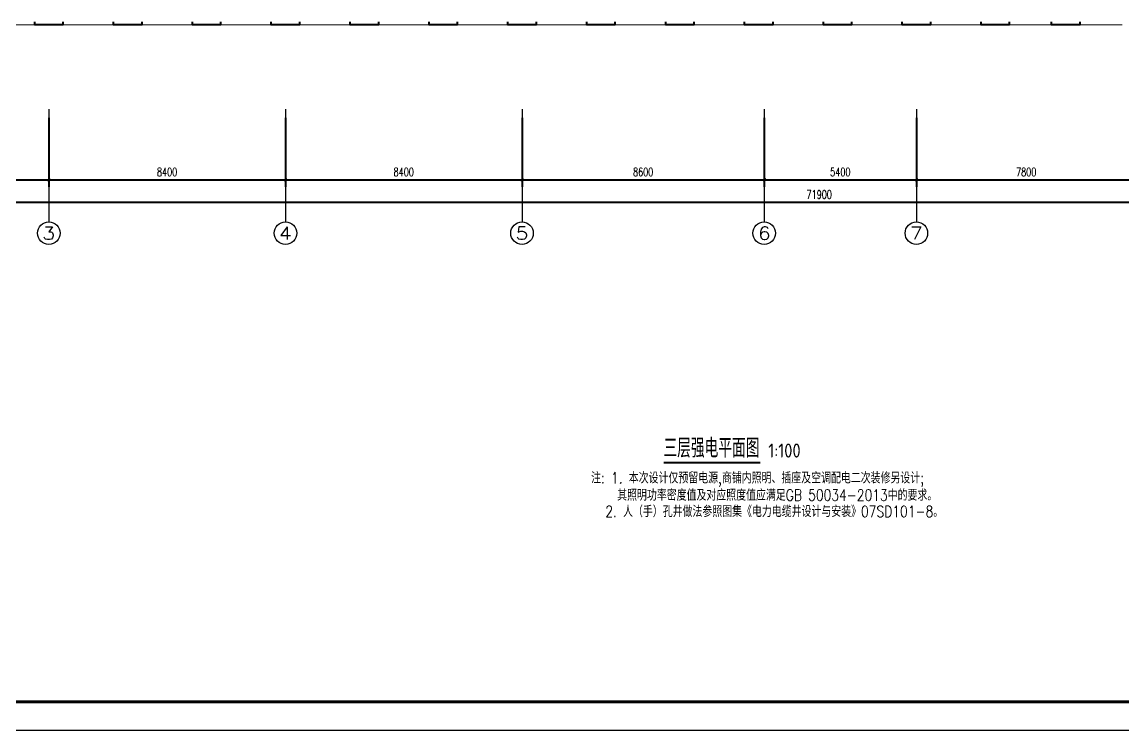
# Model space of a CAD drawing. Extents: x 491024 to 1725648, y 860327 to 1705161.
# Drawn here: x 662080 to 701131, y 993519 to 1018656 of the extents above; entities that cross this region are included whole.
import ezdxf
from ezdxf.enums import TextEntityAlignment as Align

# ---------------------------------------------------------------- set-up
doc = ezdxf.new("R2010")
doc.units = 0
doc.header["$LTSCALE"] = 1000
doc.header["$MEASUREMENT"] = 0
doc.layers.get('Defpoints').update_dxf_attribs({"color": 8})
for name, color, linetype in [('!!DIM-照明', 7, 'Continuous'), ('AXIS', 8, 'Continuous'), ('AXIS_TEXT', 8, 'Continuous'), ('C-AXIS(轴号)', 8, 'Continuous'), ('C-AXIS-T(字)', 8, 'Continuous'), ('DIM_SYMB', 8, 'Continuous'), ('图框', 140, 'Continuous')]:
    doc.layers.add(name, color=color, linetype=linetype)
doc.layers.add('WALL', color=8, linetype='Continuous', lineweight=40)
doc.layers.add('平面-看线', color=8, linetype='Continuous', lineweight=15)
doc.styles.add('_TCH_AXIS', font='COMPLEX', dxfattribs={"bigfont": 'GBCBIG'})
doc.styles.add('_TCH_DIM_T3', font='SIMPLEX', dxfattribs={"width": 0.705882, "bigfont": 'GBCBIG'})
doc.styles.add('_TEL_DIM', font='SIMPLEX', dxfattribs={"width": 0.8, "height": 3.5, "bigfont": 'HZTXT'})
doc.styles.add('COMPLEX', font='COMPLEX')
doc.styles.get("Standard").update_dxf_attribs({"font": 'gbenor.shx', "bigfont": 'gbcbig.shx'})
doc.dimstyles.new('_TCH_ARCH&&100', dxfattribs={"dimtxt": 297.5, "dimasz": 100, "dimexe": 250, "dimexo": 300, "dimgap": 126.25, "dimtad": 1, "dimdec": 0, "dimzin": 0, "dimdsep": 46, "dimtxsty": '_TCH_DIM_T3', "dimblk": 'ARCHTICK', "dimcen": 0.09, "dimclrt": 7, "dimazin": 2, "dimtfac": 1, "dimtdec": 0, "dimtix": 1, "dimtmove": 2, "dimatfit": 3, "dimfxl": 1, "dimtolj": 1, "dimtzin": 0, "dimarcsym": 0})

# ---------------------------------------------------------------- blocks, each defined once
blk = doc.blocks.new('_ArchTick')
at = {"color": 0, "linetype": 'ByBlock', "const_width": 0.4}
blk.add_lwpolyline([(-0.5, -0.5), (0.5, 0.5)], dxfattribs=at)
blk = doc.blocks.new('*D126')
at = {"layer": 'AXIS', "color": 0, "lineweight": -2, "transparency": 16777216}
for p, q in [((1293188, 979639), (1293188, 976389)), ((1365088, 979639), (1365088, 976389)), ((1293188, 976639), (1365088, 976639))]:
    blk.add_line(p, q, dxfattribs=at)
at = {"layer": 'Defpoints', "color": 0, "transparency": 16777216}
for p in [(1293188, 979939), (1365088, 979939), (1365088, 976639)]:
    blk.add_point(p, dxfattribs=at)
at = {"layer": 'AXIS', "color": 0, "lineweight": -2, "transparency": 16777216, "xscale": 100, "yscale": 100, "zscale": 100, "rotation": 180}
blk.add_blockref('_ArchTick', (1293188, 976639), dxfattribs=at)
at = {"layer": 'AXIS', "color": 0, "lineweight": -2, "transparency": 16777216, "xscale": 100, "yscale": 100, "zscale": 100}
blk.add_blockref('_ArchTick', (1365088, 976639), dxfattribs=at)
at = {"layer": 'AXIS', "color": 7, "transparency": 16777216, "insert": (1329138, 976914), "char_height": 297.5, "attachment_point": 5, "style": '_TCH_DIM_T3'}
blk.add_mtext('\\A1;71900', dxfattribs=at)
blk = doc.blocks.new('*D124')
at = {"layer": 'AXIS', "color": 0, "lineweight": -2, "transparency": 16777216}
for p, q in [((1296538, 979639), (1296538, 977189)), ((1301788, 979639), (1301788, 977189)), ((1296538, 977439), (1301788, 977439))]:
    blk.add_line(p, q, dxfattribs=at)
at = {"layer": 'Defpoints', "color": 0, "transparency": 16777216}
for p in [(1296538, 979939), (1301788, 979939), (1301788, 977439)]:
    blk.add_point(p, dxfattribs=at)
at = {"layer": 'AXIS', "color": 0, "lineweight": -2, "transparency": 16777216, "xscale": 100, "yscale": 100, "zscale": 100, "rotation": 180}
blk.add_blockref('_ArchTick', (1296538, 977439), dxfattribs=at)
at = {"layer": 'AXIS', "color": 0, "lineweight": -2, "transparency": 16777216, "xscale": 100, "yscale": 100, "zscale": 100}
blk.add_blockref('_ArchTick', (1301788, 977439), dxfattribs=at)
at = {"layer": 'AXIS', "color": 7, "transparency": 16777216, "insert": (1299163, 977714), "char_height": 297.5, "attachment_point": 5, "style": '_TCH_DIM_T3'}
blk.add_mtext('\\A1;5250', dxfattribs=at)
blk = doc.blocks.new('*D123')
at = {"layer": 'AXIS', "color": 0, "lineweight": -2, "transparency": 16777216}
for p, q in [((1301788, 979639), (1301788, 977189)), ((1310188, 979639), (1310188, 977189)), ((1301788, 977439), (1310188, 977439))]:
    blk.add_line(p, q, dxfattribs=at)
at = {"layer": 'Defpoints', "color": 0, "transparency": 16777216}
for p in [(1301788, 979939), (1310188, 979939), (1310188, 977439)]:
    blk.add_point(p, dxfattribs=at)
at = {"layer": 'AXIS', "color": 0, "lineweight": -2, "transparency": 16777216, "xscale": 100, "yscale": 100, "zscale": 100, "rotation": 180}
blk.add_blockref('_ArchTick', (1301788, 977439), dxfattribs=at)
at = {"layer": 'AXIS', "color": 0, "lineweight": -2, "transparency": 16777216, "xscale": 100, "yscale": 100, "zscale": 100}
blk.add_blockref('_ArchTick', (1310188, 977439), dxfattribs=at)
at = {"layer": 'AXIS', "color": 7, "transparency": 16777216, "insert": (1305988, 977714), "char_height": 297.5, "attachment_point": 5, "style": '_TCH_DIM_T3'}
blk.add_mtext('\\A1;8400', dxfattribs=at)
blk = doc.blocks.new('*D122')
at = {"layer": 'AXIS', "color": 0, "lineweight": -2, "transparency": 16777216}
for p, q in [((1310188, 979639), (1310188, 977189)), ((1318588, 979639), (1318588, 977189)), ((1310188, 977439), (1318588, 977439))]:
    blk.add_line(p, q, dxfattribs=at)
at = {"layer": 'Defpoints', "color": 0, "transparency": 16777216}
for p in [(1310188, 979939), (1318588, 979939), (1318588, 977439)]:
    blk.add_point(p, dxfattribs=at)
at = {"layer": 'AXIS', "color": 0, "lineweight": -2, "transparency": 16777216, "xscale": 100, "yscale": 100, "zscale": 100, "rotation": 180}
blk.add_blockref('_ArchTick', (1310188, 977439), dxfattribs=at)
at = {"layer": 'AXIS', "color": 0, "lineweight": -2, "transparency": 16777216, "xscale": 100, "yscale": 100, "zscale": 100}
blk.add_blockref('_ArchTick', (1318588, 977439), dxfattribs=at)
at = {"layer": 'AXIS', "color": 7, "transparency": 16777216, "insert": (1314388, 977714), "char_height": 297.5, "attachment_point": 5, "style": '_TCH_DIM_T3'}
blk.add_mtext('\\A1;8400', dxfattribs=at)
blk = doc.blocks.new('*D121')
at = {"layer": 'AXIS', "color": 0, "lineweight": -2, "transparency": 16777216}
for p, q in [((1318588, 979639), (1318588, 977189)), ((1327188, 979639), (1327188, 977189)), ((1318588, 977439), (1327188, 977439))]:
    blk.add_line(p, q, dxfattribs=at)
at = {"layer": 'Defpoints', "color": 0, "transparency": 16777216}
for p in [(1318588, 979939), (1327188, 979939), (1327188, 977439)]:
    blk.add_point(p, dxfattribs=at)
at = {"layer": 'AXIS', "color": 0, "lineweight": -2, "transparency": 16777216, "xscale": 100, "yscale": 100, "zscale": 100, "rotation": 180}
blk.add_blockref('_ArchTick', (1318588, 977439), dxfattribs=at)
at = {"layer": 'AXIS', "color": 0, "lineweight": -2, "transparency": 16777216, "xscale": 100, "yscale": 100, "zscale": 100}
blk.add_blockref('_ArchTick', (1327188, 977439), dxfattribs=at)
at = {"layer": 'AXIS', "color": 7, "transparency": 16777216, "insert": (1322888, 977714), "char_height": 297.5, "attachment_point": 5, "style": '_TCH_DIM_T3'}
blk.add_mtext('\\A1;8600', dxfattribs=at)
blk = doc.blocks.new('*D120')
at = {"layer": 'AXIS', "color": 0, "lineweight": -2, "transparency": 16777216}
for p, q in [((1327188, 979639), (1327188, 977189)), ((1332588, 979639), (1332588, 977189)), ((1327188, 977439), (1332588, 977439))]:
    blk.add_line(p, q, dxfattribs=at)
at = {"layer": 'Defpoints', "color": 0, "transparency": 16777216}
for p in [(1327188, 979939), (1332588, 979939), (1332588, 977439)]:
    blk.add_point(p, dxfattribs=at)
at = {"layer": 'AXIS', "color": 0, "lineweight": -2, "transparency": 16777216, "xscale": 100, "yscale": 100, "zscale": 100, "rotation": 180}
blk.add_blockref('_ArchTick', (1327188, 977439), dxfattribs=at)
at = {"layer": 'AXIS', "color": 0, "lineweight": -2, "transparency": 16777216, "xscale": 100, "yscale": 100, "zscale": 100}
blk.add_blockref('_ArchTick', (1332588, 977439), dxfattribs=at)
at = {"layer": 'AXIS', "color": 7, "transparency": 16777216, "insert": (1329888, 977714), "char_height": 297.5, "attachment_point": 5, "style": '_TCH_DIM_T3'}
blk.add_mtext('\\A1;5400', dxfattribs=at)
blk = doc.blocks.new('*D119')
at = {"layer": 'AXIS', "color": 0, "lineweight": -2, "transparency": 16777216}
for p, q in [((1332588, 979639), (1332588, 977189)), ((1340388, 979639), (1340388, 977189)), ((1332588, 977439), (1340388, 977439))]:
    blk.add_line(p, q, dxfattribs=at)
at = {"layer": 'Defpoints', "color": 0, "transparency": 16777216}
for p in [(1332588, 979939), (1340388, 979939), (1340388, 977439)]:
    blk.add_point(p, dxfattribs=at)
at = {"layer": 'AXIS', "color": 0, "lineweight": -2, "transparency": 16777216, "xscale": 100, "yscale": 100, "zscale": 100, "rotation": 180}
blk.add_blockref('_ArchTick', (1332588, 977439), dxfattribs=at)
at = {"layer": 'AXIS', "color": 0, "lineweight": -2, "transparency": 16777216, "xscale": 100, "yscale": 100, "zscale": 100}
blk.add_blockref('_ArchTick', (1340388, 977439), dxfattribs=at)
at = {"layer": 'AXIS', "color": 7, "transparency": 16777216, "insert": (1336488, 977714), "char_height": 297.5, "attachment_point": 5, "style": '_TCH_DIM_T3'}
blk.add_mtext('\\A1;7800', dxfattribs=at)
blk = doc.blocks.new('_AXISO')
blk.add_circle((0, 0), 0.5)
at = {"layer": 'AXIS_TEXT', "style": 'COMPLEX', "width": 1.041667}
blk.add_attdef('A', text='', height=0.56, dxfattribs=at).set_placement((-0.25, -0.28), (0.25, -0.28), align=Align.FIT)
blk = doc.blocks.new('ASDFASDFAHHH')
at = {"layer": 'C-AXIS(轴号)', "color": 8}
for p, q in [((1301787.7, 979939.4), (1301787.7, 975939.4)), ((1310187.7, 979939.4), (1310187.7, 975939.4)), ((1318587.7, 979939.4), (1318587.7, 975939.4)), ((1327187.7, 979939.4), (1327187.7, 975939.4)), ((1332587.7, 979939.4), (1332587.7, 975939.4))]:
    blk.add_line(p, q, dxfattribs=at)
at = {"layer": 'WALL', "color": 8}
for points in [[(1302287.7, 983039.4), (1302287.7, 982939.4), (1301287.7, 982939.4), (1301287.7, 983039.4)], [(1305087.7, 983039.4), (1305087.7, 982939.4), (1304087.7, 982939.4), (1304087.7, 983039.4)], [(1307887.7, 983039.4), (1307887.7, 982939.4), (1306887.7, 982939.4), (1306887.7, 983039.4)], [(1310687.7, 983039.4), (1310687.7, 982939.4), (1309687.7, 982939.4), (1309687.7, 983039.4)], [(1313487.3, 983039.4), (1313487.3, 982939.4), (1312487.3, 982939.4), (1312487.3, 983039.4)], [(1316287.7, 983039.4), (1316287.7, 982939.4), (1315287.7, 982939.4), (1315287.7, 983039.4)], [(1319087.7, 983039.4), (1319087.7, 982939.4), (1318087.7, 982939.4), (1318087.7, 983039.4)], [(1321887.7, 983039.4), (1321887.7, 982939.4), (1320887.7, 982939.4), (1320887.7, 983039.4)], [(1324687.7, 983039.4), (1324687.7, 982939.4), (1323687.7, 982939.4), (1323687.7, 983039.4)], [(1327487.7, 983039.4), (1327487.7, 982939.4), (1326487.7, 982939.4), (1326487.7, 983039.4)], [(1330287.7, 983039.4), (1330287.7, 982939.4), (1329287.7, 982939.4), (1329287.7, 983039.4)], [(1333087.7, 983039.4), (1333087.7, 982939.4), (1332087.7, 982939.4), (1332087.7, 983039.4)], [(1335887.7, 983039.4), (1335887.7, 982939.4), (1334887.7, 982939.4), (1334887.7, 983039.4)], [(1338387.7, 983039.4), (1338387.7, 982939.4), (1337387.7, 982939.4), (1337387.7, 983039.4)]]:
    blk.add_lwpolyline(points, dxfattribs=at)
at = {"layer": '平面-看线', "color": 8}
for points in [[(1299487.7, 982939.4), (1301287.7, 982939.4)], [(1302287.7, 982939.4), (1304087.7, 982939.4)], [(1305087.7, 982939.4), (1306887.7, 982939.4)], [(1307887.7, 982939.4), (1309687.7, 982939.4)], [(1310687.3, 982939.4), (1312487.3, 982939.4)], [(1313487.7, 982939.4), (1315287.7, 982939.4)], [(1316287.7, 982939.4), (1318087.7, 982939.4)], [(1319087.7, 982939.4), (1320887.7, 982939.4)], [(1321887.7, 982939.4), (1323687.7, 982939.4)], [(1324687.7, 982939.4), (1326487.7, 982939.4)], [(1327487.7, 982939.4), (1329287.7, 982939.4)], [(1330287.7, 982939.4), (1332087.7, 982939.4)], [(1333087.7, 982939.4), (1334887.7, 982939.4)], [(1335887.7, 982939.4), (1337387.7, 982939.4)], [(1338387.7, 982939.4), (1339887.7, 982939.4)]]:
    blk.add_lwpolyline(points, dxfattribs=at)
at = {"layer": 'C-AXIS(轴号)', "color": 8}
ref = blk.add_blockref('_AXISO', (1301787.7, 975539.4), dxfattribs=dict(at, xscale=800, yscale=800, zscale=800))
ref.add_attrib('A', '3', dxfattribs={"layer": 'C-AXIS-T(字)', "height": 452.5, "style": '_TCH_AXIS', "width": 1.5}).set_placement((1301561.4, 975313.1), (1302014, 975313.1), align=Align.FIT)
ref = blk.add_blockref('_AXISO', (1310187.7, 975539.4), dxfattribs=dict(at, xscale=800, yscale=800, zscale=800))
ref.add_attrib('A', '4', dxfattribs={"layer": 'C-AXIS-T(字)', "height": 452.5, "style": '_TCH_AXIS', "width": 1.3125}).set_placement((1309961.4, 975313.1), (1310414, 975313.1), align=Align.FIT)
ref = blk.add_blockref('_AXISO', (1318587.7, 975539.4), dxfattribs=dict(at, xscale=800, yscale=800, zscale=800))
ref.add_attrib('A', '5', dxfattribs={"layer": 'C-AXIS-T(字)', "height": 452.5, "style": '_TCH_AXIS', "width": 1.5}).set_placement((1318361.4, 975313.1), (1318814, 975313.1), align=Align.FIT)
ref = blk.add_blockref('_AXISO', (1327187.7, 975539.4), dxfattribs=dict(at, xscale=800, yscale=800, zscale=800))
ref.add_attrib('A', '6', dxfattribs={"layer": 'C-AXIS-T(字)', "height": 452.5, "style": '_TCH_AXIS', "width": 1.5}).set_placement((1326961.4, 975313.1), (1327414, 975313.1), align=Align.FIT)
ref = blk.add_blockref('_AXISO', (1332587.7, 975539.4), dxfattribs=dict(at, xscale=800, yscale=800, zscale=800))
ref.add_attrib('A', '7', dxfattribs={"layer": 'C-AXIS-T(字)', "height": 452.5, "style": '_TCH_AXIS', "width": 1.5}).set_placement((1332361.4, 975313.1), (1332814, 975313.1), align=Align.FIT)
at = {"layer": 'AXIS', "color": 8}
for p1, p2, distance, picture, middle in [((1293187.7, 979939.4), (1365087.7, 979939.4), -3300, '*D126', (1329137.7, 976914.4)), ((1296537.7, 979939.4), (1301787.7, 979939.4), -2500, '*D124', (1299162.7, 977714.4)), ((1301787.7, 979939.4), (1310187.7, 979939.4), -2500, '*D123', (1305987.7, 977714.4)), ((1310187.7, 979939.4), (1318587.7, 979939.4), -2500, '*D122', (1314387.7, 977714.4)), ((1318587.7, 979939.4), (1327187.7, 979939.4), -2500, '*D121', (1322887.7, 977714.4)), ((1327187.7, 979939.4), (1332587.7, 979939.4), -2500, '*D120', (1329887.7, 977714.4)), ((1332587.7, 979939.4), (1340387.7, 979939.4), -2500, '*D119', (1336487.7, 977714.4))]:
    dim = blk.add_aligned_dim(p1=p1, p2=p2, distance=distance, dimstyle='_TCH_ARCH&&100', dxfattribs=at)
    dim.commit()
    dim.dimension.update_dxf_attribs({"geometry": picture, "text_midpoint": middle})

msp = doc.modelspace()

# ---------------------------------------------------------------- linework, layer by layer
at = {"layer": 'DIM_SYMB', "const_width": 70}
msp.add_lwpolyline([(684855.4, 1003012.6), (688294.4, 1003012.6)], dxfattribs=at)
at = {"layer": '图框'}
msp.add_lwpolyline([(640213, 993518.7), (745313, 993518.7), (745313, 1052918.7), (640213, 1052918.7)], close=True, dxfattribs=at)
at = {"layer": '图框', "const_width": 100}
msp.add_lwpolyline([(642713, 994518.7), (744313, 994518.7), (744313, 1051918.7), (642713, 1051918.7)], close=True, dxfattribs=at)

# ---------------------------------------------------------------- block references
at = {"layer": 'WALL'}
msp.add_blockref('ASDFASDFAHHH', (-638756.7, 35616.7), dxfattribs=at)

# ---------------------------------------------------------------- texts
at = {"layer": '!!DIM-照明', "style": '_TEL_DIM', "width": 0.8}
for s, p in [('注: 1. 本次设计仅预留电源,商铺内照明、插座及空调配电二次装修另设计;', (682283, 1002270.7, 0)), ('其照明功率密度值及对应照度值应满足GB 50034-2013中的要求。', (683208.9, 1001660.1, 0)), ('2. 人（手）孔井做法参照图集《电力电缆井设计与安装》07SD101-8。', (682787.2, 1001079, 0))]:
    msp.add_text(s, height=400, dxfattribs=at).set_placement(p)
at = {"layer": 'DIM_SYMB', "color": 7}
for s, height, p in [('三层强电平面图', 675.18, (684855.4, 1003189.8)), ('1:100', 500, (688574.4, 1003189.8))]:
    msp.add_text(s, height=height, dxfattribs=at).set_placement(p)

doc.saveas('drawing.dxf')
